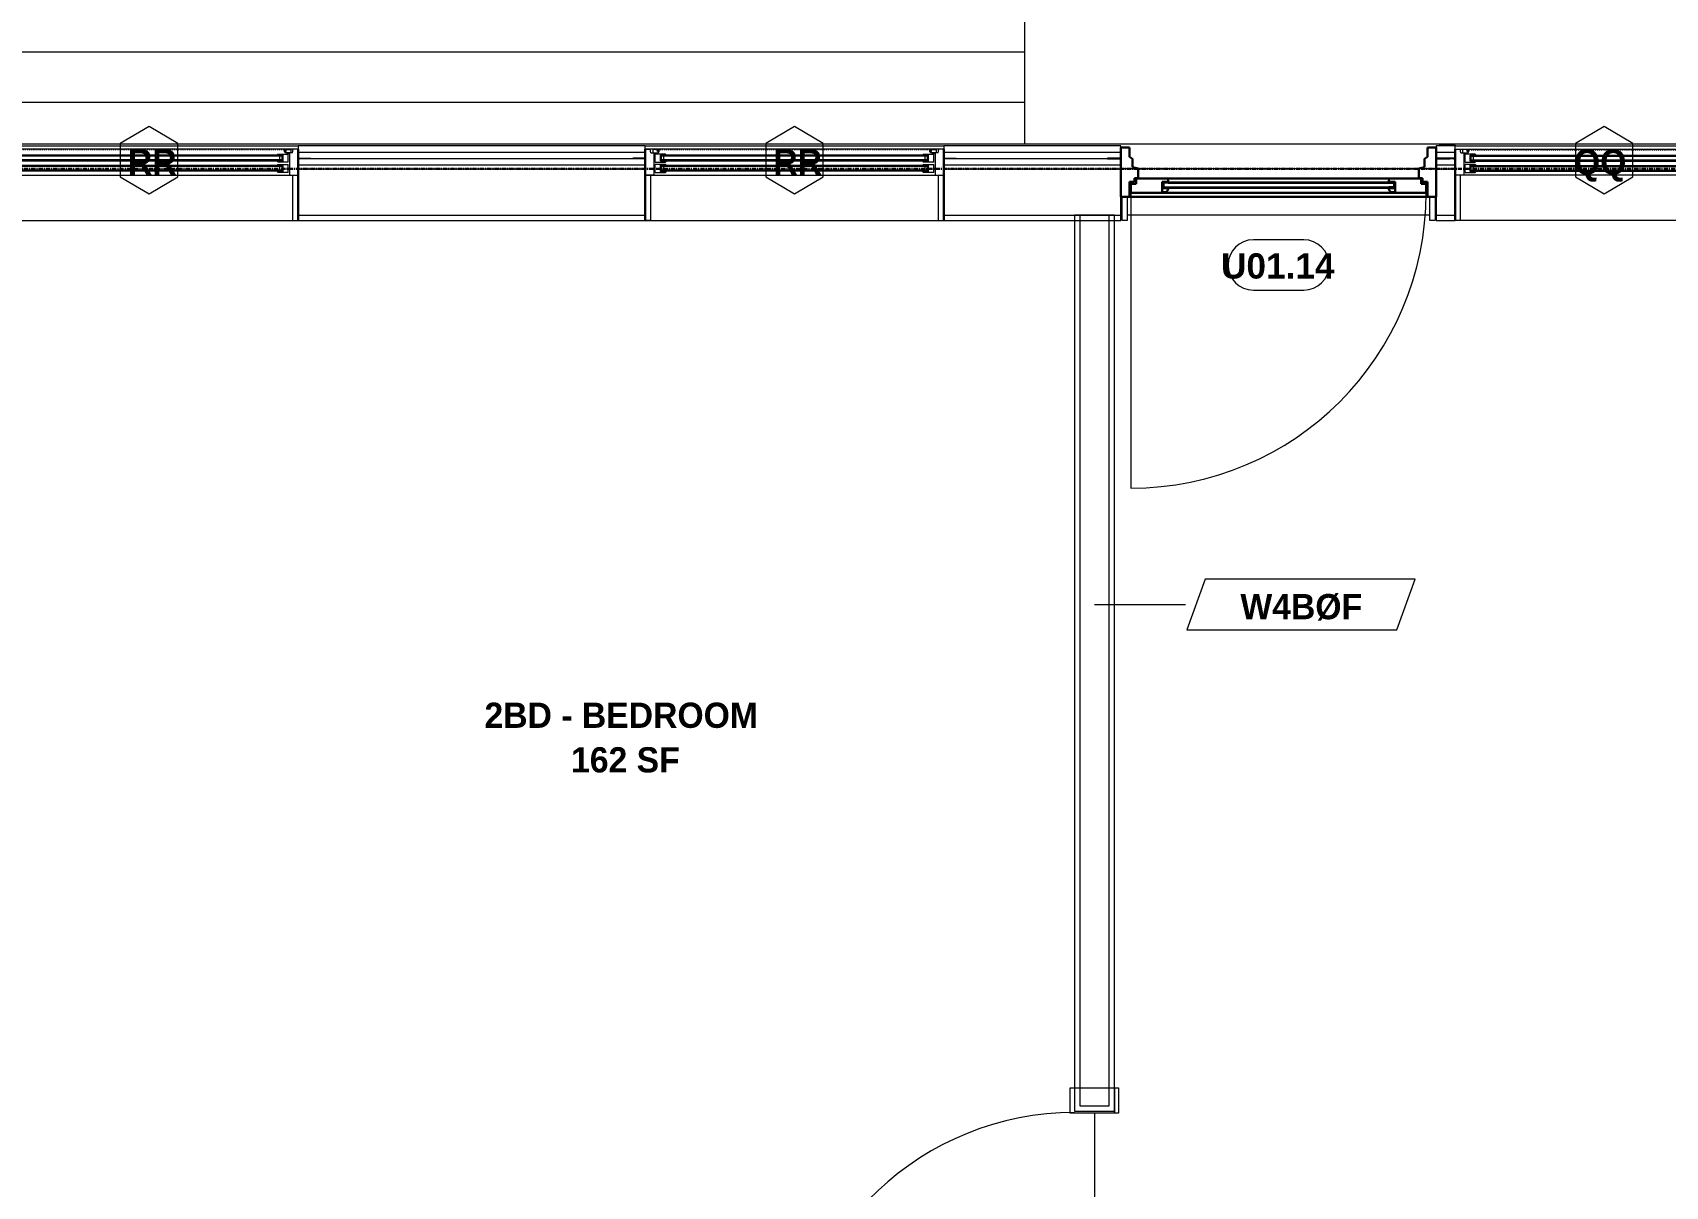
# Model space of a CAD drawing. Header units: inches. Extents: x -4058 to -1781, y 9814 to 12264.
# Drawn here: x -2479 to -2284.7, y 11966.2 to 12103.4 of the extents above; entities that cross this region are included whole.
import ezdxf

# ---------------------------------------------------------------- set-up
doc = ezdxf.new("R2010")
doc.units = ezdxf.units.IN
doc.header["$MEASUREMENT"] = 0
doc.linetypes.add('Dash', pattern=[0.25, 0.125, -0.125])
doc.linetypes.add('Grid Line 1_2_', pattern=[0.875, 0.5, -0.125, 0.125, -0.125])
for name, color, linetype, lineweight in [('0-1', 7, 'Continuous', 5), ('0-2', 7, 'Continuous', 9), ('A-AREA-IDEN', 2, 'Continuous', 9), ('A-DETL-GENF-HDLN-1', 7, 'Dash', 9), ('A-DETL-GENF-HDLN-2', 1, 'Continuous', 18), ('A-DOOR-1', 7, 'Continuous', 9), ('A-DOOR-2', 10, 'Continuous', 30), ('A-DOOR-3', 31, 'Continuous', 9), ('A-DOOR-4', 31, 'Continuous', 30), ('A-DOOR-FRAM-1', 7, 'Continuous', 9), ('A-DOOR-FRAM-2', 10, 'Continuous', 30), ('A-DOOR-GLAZ-1', 7, 'Continuous', 9), ('A-DOOR-IDEN', 31, 'Continuous', 9), ('A-FLOR-1', 7, 'Continuous', 9), ('A-FLOR-2', 192, 'Continuous', 9), ('A-GLAZ', 151, 'Continuous', 18), ('A-GLAZ-1', 10, 'Continuous', 30), ('A-GLAZ-2', 7, 'Continuous', 9), ('A-GLAZ-IDEN', 152, 'Continuous', 9), ('A-WALL', 113, 'Continuous', 18), ('A-WALL-1', 7, 'Continuous', 9), ('A-WALL-2', 250, 'Continuous', 18), ('A-WALL-3', 113, 'Continuous', 9), ('A-WALL-IDEN', 211, 'Continuous', 9), ('S-FNDN-1', 7, 'Continuous', 9), ('S-GRID-1', 1, 'Grid Line 1_2_', 30)]:
    doc.layers.add(name, color=color, linetype=linetype, lineweight=lineweight)
doc.styles.add('Arial_B', font='arialbd.ttf', dxfattribs={"height": 3})
doc.styles.add('Century Gothic_B_1', font='GOTHICB.TTF', dxfattribs={"height": 3})

# ---------------------------------------------------------------- blocks, each defined once
blk = doc.blocks.new('Window-Double_Hung-Marvin-Essential - 1-WIDE _TEMP LOWER_ ESDH3066-3454275-UNIT PLANS - 1ST FLOOR')
at = {"layer": 'A-DETL-GENF-HDLN-1'}
blk.add_line((16.1, 3.97), (-16.5, 3.97), dxfattribs=at)
at = {"layer": 'A-DETL-GENF-HDLN-2'}
for p, q in [((-17.75, 4.03), (-17.16, 4.03)), ((-17.75, 4.03), (-17.75, 0.94)), ((-17.08, 3.62), (-17.16, 4.03)), ((-16.85, 4), (-16.85, 3.62)), ((-16.3, 4), (-16.85, 4)), ((-16.3, 3.76), (-16.3, 4)), ((-16.18, 3.97), (-16.1, 3.97)), ((-16.18, 3.97), (-16.18, 3.76)), ((-16.1, 3.72), (-16.1, 3.97)), ((16.18, 3.97), (16.1, 3.97)), ((16.1, 3.72), (16.1, 3.97)), ((16.18, 3.97), (16.18, 3.76)), ((16.3, 3.76), (16.3, 4)), ((16.3, 4), (16.85, 4)), ((16.85, 4), (16.85, 3.62)), ((17.08, 3.62), (17.16, 4.03)), ((17.75, 4.03), (17.16, 4.03)), ((17.75, 4.03), (17.75, 0.94)), ((-19.25, 2.98), (-19.25, 2.94)), ((-17.75, 2.98), (-19.25, 2.98)), ((-19.25, 2.94), (-17.9, 2.94)), ((-17.9, 2.94), (-17.9, 2.83)), ((-17.9, 2.83), (-17.75, 2.83)), ((-17.08, 3.62), (-16.19, 3.62)), ((-16.38, 3.52), (-16.72, 3.52)), ((-16.72, 3.52), (-16.72, 0.94)), ((-15.34, 3.44), (-16.56, 3.44)), ((-16.56, 2.5), (-16.56, 3.44)), ((-16.56, 2.5), (-15.34, 2.5)), ((-15.34, 2.22), (-16.56, 2.22)), ((-16.56, 1.28), (-16.56, 2.22)), ((-16.38, 3.62), (-16.38, 3.52)), ((-16.18, 3.76), (-16.3, 3.76)), ((-16.19, 3.72), (-16.1, 3.72)), ((-16.19, 3.62), (-16.19, 3.72)), ((-15.94, 2.62), (-15.94, 3.34)), ((-15.94, 3.34), (-15.28, 3.34)), ((-15.28, 2.62), (-15.94, 2.62)), ((-15.94, 1.4), (-15.94, 2.12)), ((-15.94, 2.12), (-15.28, 2.12)), ((-15.84, 2.63), (-15.84, 3.32)), ((-15.84, 1.41), (-15.84, 2.1)), ((-15.54, 2.76), (-15.54, 3.2)), ((-15.54, 1.54), (-15.54, 1.98)), ((-15.34, 3.44), (-15.28, 3.38)), ((-15.34, 2.5), (-15.28, 2.56)), ((-15.34, 2.22), (-15.28, 2.16)), ((-15.28, 3.34), (-15.28, 3.38)), ((-15.28, 2.56), (-15.28, 2.62)), ((-15.28, 2.12), (-15.28, 2.16)), ((15.34, 3.44), (15.28, 3.38)), ((15.28, 3.34), (15.28, 3.38)), ((15.94, 3.34), (15.28, 3.34)), ((15.28, 2.56), (15.28, 2.62)), ((15.28, 2.62), (15.94, 2.62)), ((15.34, 2.5), (15.28, 2.56)), ((15.34, 2.22), (15.28, 2.16)), ((15.28, 2.12), (15.28, 2.16)), ((15.94, 2.12), (15.28, 2.12)), ((15.34, 3.44), (16.56, 3.44)), ((16.56, 2.5), (15.34, 2.5)), ((15.34, 2.22), (16.56, 2.22)), ((15.54, 2.76), (15.54, 3.2)), ((15.54, 1.54), (15.54, 1.98)), ((15.84, 2.63), (15.84, 3.32)), ((15.84, 1.41), (15.84, 2.1)), ((15.94, 2.62), (15.94, 3.34)), ((15.94, 1.4), (15.94, 2.12)), ((16.19, 3.72), (16.1, 3.72)), ((16.18, 3.76), (16.3, 3.76)), ((16.19, 3.62), (16.19, 3.72)), ((17.08, 3.62), (16.19, 3.62)), ((16.38, 3.62), (16.38, 3.52)), ((16.38, 3.52), (16.72, 3.52)), ((16.56, 2.5), (16.56, 3.44)), ((16.56, 1.28), (16.56, 2.22)), ((16.72, 3.52), (16.72, 0.94)), ((17.75, 2.98), (19.25, 2.98)), ((17.9, 2.83), (17.75, 2.83)), ((17.9, 2.94), (17.9, 2.83)), ((19.25, 2.94), (17.9, 2.94)), ((19.25, 2.98), (19.25, 2.94)), ((-16.72, 0.94), (-17.75, 0.94)), ((-17.13, 0.91), (-17.13, -4.44)), ((-16.56, 1.28), (-15.34, 1.28)), ((-15.28, 1.4), (-15.94, 1.4)), ((-15.34, 1.28), (-15.28, 1.34)), ((-15.28, 1.34), (-15.28, 1.4)), ((15.28, 1.34), (15.28, 1.4)), ((15.28, 1.4), (15.94, 1.4)), ((15.34, 1.28), (15.28, 1.34)), ((16.56, 1.28), (15.34, 1.28)), ((16.72, 0.94), (17.75, 0.94)), ((17.12, -4.44), (17.12, 0.91)), ((-17.13, -4.44), (-17.75, -4.44)), ((17.12, -4.44), (17.75, -4.44))]:
    blk.add_line(p, q, dxfattribs=at)
at = {"layer": 'A-GLAZ'}
for p, q in [((15.84, 3.32), (-15.84, 3.32)), ((15.84, 3.2), (-15.84, 3.2)), ((15.84, 2.76), (-15.84, 2.76)), ((15.84, 2.63), (-15.84, 2.63)), ((15.84, 2.1), (-15.84, 2.1)), ((15.84, 1.98), (-15.84, 1.98)), ((15.84, 1.54), (-15.84, 1.54)), ((15.84, 1.41), (-15.84, 1.41))]:
    blk.add_line(p, q, dxfattribs=at)
at = {"layer": 'A-GLAZ-1'}
for p, q in [((-17.75, 4.03), (-17.75, 0.94)), ((17.75, 0.94), (17.75, 4.03)), ((-17.75, 0.91), (-17.75, -4.44)), ((17.75, -4.44), (17.75, 0.91))]:
    blk.add_line(p, q, dxfattribs=at)
at = {"layer": 'A-GLAZ-2'}
for p, q in [((17.75, 4.03), (-17.75, 4.03)), ((-17.75, 0.94), (17.75, 0.94)), ((-17.75, -4.44), (17.75, -4.44))]:
    blk.add_line(p, q, dxfattribs=at)
blk = doc.blocks.new('Bayer Built Door - VISTAGRANDE FLUSH _RH_ - 37-1_2__ x 81-3_4__ - 1ST FLOOR 2-3442498-UNIT PLANS - 1ST FLOOR')
at = {"layer": 'A-DOOR-1'}
blk.add_line((17.56, 1.16), (17.56, 36.28), dxfattribs=at)
blk.add_arc((17.56, 1.16), 35.12, 90, 180, dxfattribs=at)
at = {"layer": 'A-DOOR-2'}
for p, q in [((-17.56, 0.09), (-17.56, 1.16)), ((-17.56, 1.16), (-13.13, 1.16)), ((-16.95, 0.08), (-17.56, 0.09)), ((-16.95, -0.56), (-16.95, 0.08)), ((-13.87, 1.16), (-13.87, -0.16)), ((-13.87, 1.16), (-13.87, 1.09)), ((-13.87, 1.09), (-13.36, 1.09)), ((-13.13, 0.59), (-13.87, 0.59)), ((-13.36, 1.09), (-13.16, 0.84)), ((-13.16, 0.84), (-13.13, 0.66)), ((13.12, 1.16), (-13.13, 1.16)), ((-13.13, 0.66), (-13.13, 0.59)), ((13.16, 0.84), (13.12, 0.66)), ((13.12, 0.66), (13.12, 0.59)), ((13.12, 0.59), (13.87, 0.59)), ((17.56, 1.16), (13.12, 1.16)), ((13.36, 1.09), (13.16, 0.84)), ((13.87, 1.09), (13.36, 1.09)), ((13.87, 1.16), (13.87, -0.16)), ((13.87, 1.16), (13.87, 1.09)), ((16.95, 0.08), (17.56, 0.09)), ((16.95, -0.56), (16.95, 0.08)), ((17.56, 0.09), (17.56, 1.16)), ((-16.95, -0.56), (-13.13, -0.56)), ((-13.87, -0.16), (-13.13, -0.16)), ((-13.13, -0.25), (-13.16, -0.56)), ((13.12, -0.56), (-13.13, -0.56)), ((-13.13, -0.16), (-13.13, -0.25)), ((13.12, -0.16), (13.12, -0.25)), ((13.87, -0.16), (13.12, -0.16)), ((13.12, -0.25), (13.16, -0.56)), ((16.95, -0.56), (13.12, -0.56))]:
    blk.add_line(p, q, dxfattribs=at)
at = {"layer": 'A-DOOR-FRAM-1'}
for p, q in [((-18.63, 4.44), (-18, 4.44)), ((-18.63, 1.62), (-18.63, 4.44)), ((-18, 4.44), (-18, 1.62)), ((18, 4.44), (18.62, 4.44)), ((18, 1.62), (18, 4.44)), ((18.62, 4.44), (18.62, 1.62)), ((-18, 1.62), (-18.63, 1.62)), ((18.62, 1.62), (18, 1.62))]:
    blk.add_line(p, q, dxfattribs=at)
at = {"layer": 'A-DOOR-FRAM-2'}
for p, q in [((-18.75, -4.25), (-18.75, 1.62)), ((-18.75, 1.62), (-17.72, 1.62)), ((-18.37, 1.62), (-18.75, 1.62)), ((-18.75, 1.62), (-18.63, 1.62)), ((-18, 1.62), (18, 1.62)), ((-17.72, 1.62), (-17.72, -0.16)), ((17.72, 1.62), (17.72, -0.16)), ((18.75, 1.62), (17.72, 1.62)), ((18.62, 1.62), (18.75, 1.62)), ((18.75, -4.25), (18.75, 1.62)), ((-17.72, -0.16), (-17.14, -0.16)), ((-16.69, -1.73), (-17.38, -1.89)), ((-17.38, -1.89), (-17.38, -2.89)), ((-17.14, -0.16), (-17.14, -0.59)), ((-17.14, -0.59), (-16.69, -0.59)), ((-16.69, -0.59), (-16.69, -1.73)), ((17.14, -0.59), (16.69, -0.59)), ((16.69, -0.59), (16.69, -1.73)), ((16.69, -1.73), (17.38, -1.89)), ((17.14, -0.16), (17.14, -0.59)), ((17.72, -0.16), (17.14, -0.16)), ((17.38, -1.89), (17.38, -2.89)), ((-20.38, -2.94), (-18.75, -2.94)), ((-17.38, -2.89), (-17.72, -3.13)), ((-17.72, -3.13), (-17.72, -4.25)), ((17.38, -2.89), (17.72, -3.13)), ((17.72, -3.13), (17.72, -4.25)), ((20.37, -2.94), (18.75, -2.94)), ((-18.75, -4.25), (-17.72, -4.25)), ((18.75, -4.25), (17.72, -4.25))]:
    blk.add_line(p, q, dxfattribs=at)
at = {"layer": 'A-DOOR-GLAZ-1'}
for p, q in [((-13.87, 0.44), (-13.13, 0.44)), ((-13.66, 0), (-13.66, 0.44)), ((13.12, 0.59), (-13.13, 0.59)), ((13.12, 0.44), (-13.13, 0.44)), ((13.87, 0.44), (13.12, 0.44)), ((13.66, 0), (13.66, 0.44)), ((-13.13, 0), (-13.87, 0)), ((13.12, 0), (-13.13, 0)), ((13.12, -0.16), (-13.13, -0.16)), ((13.12, 0), (13.87, 0))]:
    blk.add_line(p, q, dxfattribs=at)
blk = doc.blocks.new('Basic Wall _ 3_ XPS - ___-2578962-UNIT PLANS - 1ST FLOOR')
at = {"layer": 'S-FNDN-1'}
for p, q in [((-2632.32, 12101.1), (-2360.95, 12101.1)), ((-2632.32, 12095.13), (-2360.95, 12095.13))]:
    blk.add_line(p, q, dxfattribs=at)
blk = doc.blocks.new('Window-Double_Hung-Marvin-Essential - 1-WIDE _TEMP ALL_ ESDH3066-3454280-UNIT PLANS - 1ST FLOOR')
at = {"layer": 'A-DETL-GENF-HDLN-1'}
blk.add_line((16.1, -3.97), (-16.5, -3.97), dxfattribs=at)
at = {"layer": 'A-DETL-GENF-HDLN-2'}
for p, q in [((-17.13, 4.44), (-17.75, 4.44)), ((-17.13, -0.91), (-17.13, 4.44)), ((17.12, 4.44), (17.75, 4.44)), ((17.12, 4.44), (17.12, -0.91)), ((-16.72, -0.94), (-17.75, -0.94)), ((-17.75, -4.03), (-17.75, -0.94)), ((-16.72, -3.52), (-16.72, -0.94)), ((-16.56, -1.28), (-15.34, -1.28)), ((-16.56, -1.28), (-16.56, -2.22)), ((-15.28, -1.4), (-15.94, -1.4)), ((-15.94, -1.4), (-15.94, -2.12)), ((-15.84, -1.41), (-15.84, -2.1)), ((-15.54, -1.54), (-15.54, -1.98)), ((-15.34, -1.28), (-15.28, -1.34)), ((-15.28, -1.34), (-15.28, -1.4)), ((15.34, -1.28), (15.28, -1.34)), ((15.28, -1.34), (15.28, -1.4)), ((15.28, -1.4), (15.94, -1.4)), ((16.56, -1.28), (15.34, -1.28)), ((15.54, -1.54), (15.54, -1.98)), ((15.84, -1.41), (15.84, -2.1)), ((15.94, -1.4), (15.94, -2.12)), ((16.56, -1.28), (16.56, -2.22)), ((16.72, -3.52), (16.72, -0.94)), ((16.72, -0.94), (17.75, -0.94)), ((17.75, -4.03), (17.75, -0.94)), ((-19.25, -2.98), (-19.25, -2.94)), ((-19.25, -2.94), (-17.9, -2.94)), ((-17.75, -2.98), (-19.25, -2.98)), ((-17.9, -2.94), (-17.9, -2.83)), ((-17.9, -2.83), (-17.75, -2.83)), ((-17.08, -3.62), (-17.16, -4.03)), ((-17.08, -3.62), (-16.19, -3.62)), ((-16.85, -4), (-16.85, -3.62)), ((-16.38, -3.52), (-16.72, -3.52)), ((-15.34, -2.22), (-16.56, -2.22)), ((-16.56, -2.5), (-15.34, -2.5)), ((-16.56, -2.5), (-16.56, -3.44)), ((-15.34, -3.44), (-16.56, -3.44)), ((-16.38, -3.62), (-16.38, -3.52)), ((-16.18, -3.76), (-16.3, -3.76)), ((-16.3, -3.76), (-16.3, -4)), ((-16.19, -3.62), (-16.19, -3.72)), ((-16.19, -3.72), (-16.1, -3.72)), ((-16.18, -3.97), (-16.18, -3.76)), ((-16.1, -3.72), (-16.1, -3.97)), ((-15.94, -2.12), (-15.28, -2.12)), ((-15.28, -2.62), (-15.94, -2.62)), ((-15.94, -2.62), (-15.94, -3.34)), ((-15.94, -3.34), (-15.28, -3.34)), ((-15.84, -2.63), (-15.84, -3.32)), ((-15.54, -2.76), (-15.54, -3.2)), ((-15.34, -2.22), (-15.28, -2.16)), ((-15.34, -2.5), (-15.28, -2.56)), ((-15.34, -3.44), (-15.28, -3.38)), ((-15.28, -2.12), (-15.28, -2.16)), ((-15.28, -2.56), (-15.28, -2.62)), ((-15.28, -3.34), (-15.28, -3.38)), ((15.28, -2.12), (15.28, -2.16)), ((15.94, -2.12), (15.28, -2.12)), ((15.34, -2.22), (15.28, -2.16)), ((15.34, -2.5), (15.28, -2.56)), ((15.28, -2.56), (15.28, -2.62)), ((15.28, -2.62), (15.94, -2.62)), ((15.28, -3.34), (15.28, -3.38)), ((15.94, -3.34), (15.28, -3.34)), ((15.34, -3.44), (15.28, -3.38)), ((15.34, -2.22), (16.56, -2.22)), ((16.56, -2.5), (15.34, -2.5)), ((15.34, -3.44), (16.56, -3.44)), ((15.54, -2.76), (15.54, -3.2)), ((15.84, -2.63), (15.84, -3.32)), ((15.94, -2.62), (15.94, -3.34)), ((16.19, -3.72), (16.1, -3.72)), ((16.1, -3.72), (16.1, -3.97)), ((16.18, -3.97), (16.18, -3.76)), ((16.18, -3.76), (16.3, -3.76)), ((17.08, -3.62), (16.19, -3.62)), ((16.19, -3.62), (16.19, -3.72)), ((16.3, -3.76), (16.3, -4)), ((16.38, -3.62), (16.38, -3.52)), ((16.38, -3.52), (16.72, -3.52)), ((16.56, -2.5), (16.56, -3.44)), ((16.85, -4), (16.85, -3.62)), ((17.08, -3.62), (17.16, -4.03)), ((17.9, -2.83), (17.75, -2.83)), ((17.75, -2.98), (19.25, -2.98)), ((17.9, -2.94), (17.9, -2.83)), ((19.25, -2.94), (17.9, -2.94)), ((19.25, -2.98), (19.25, -2.94)), ((-17.75, -4.03), (-17.16, -4.03)), ((-16.3, -4), (-16.85, -4)), ((-16.18, -3.97), (-16.1, -3.97)), ((16.18, -3.97), (16.1, -3.97)), ((16.3, -4), (16.85, -4)), ((17.75, -4.03), (17.16, -4.03))]:
    blk.add_line(p, q, dxfattribs=at)
at = {"layer": 'A-GLAZ'}
for p, q in [((15.84, -1.41), (-15.84, -1.41)), ((15.84, -1.54), (-15.84, -1.54)), ((15.84, -1.98), (-15.84, -1.98)), ((15.84, -2.1), (-15.84, -2.1)), ((15.84, -2.63), (-15.84, -2.63)), ((15.84, -2.76), (-15.84, -2.76)), ((15.84, -3.2), (-15.84, -3.2)), ((15.84, -3.32), (-15.84, -3.32))]:
    blk.add_line(p, q, dxfattribs=at)
at = {"layer": 'A-GLAZ-1'}
for p, q in [((-17.75, -0.91), (-17.75, 4.44)), ((17.75, 4.44), (17.75, -0.91)), ((-17.75, -4.03), (-17.75, -0.94)), ((17.75, -0.94), (17.75, -4.03))]:
    blk.add_line(p, q, dxfattribs=at)
at = {"layer": 'A-GLAZ-2'}
for p, q in [((-17.75, 4.44), (17.75, 4.44)), ((-17.75, -0.94), (17.75, -0.94)), ((17.75, -4.03), (-17.75, -4.03)), ((17.75, -4.44), (19.62, -4.44)), ((17.75, -4.5), (17.75, -4.44)), ((19.62, -4.5), (17.75, -4.5)), ((19.62, -4.44), (19.62, -4.5))]:
    blk.add_line(p, q, dxfattribs=at)
blk = doc.blocks.new('CTR - 1st Phase - Shell_rvt-1-UNIT PLANS - 1ST FLOOR')
at = {"layer": 'A-FLOR-1'}
blk.add_line((-2360.95, 12159.19), (-2360.95, 12090.19), dxfattribs=at)
at = {"layer": 'A-WALL-1'}
for p, q in [((-2482.87, 12089.94), (-2447.37, 12089.94)), ((-2406.07, 12089.94), (-2447.37, 12089.94)), ((-2447.37, 12089.94), (-2447.37, 12089.53)), ((-2406.07, 12089.53), (-2406.07, 12089.94)), ((-2406.07, 12089.94), (-2370.57, 12089.94)), ((-2349.47, 12089.94), (-2370.57, 12089.94)), ((-2370.57, 12089.94), (-2370.57, 12089.53)), ((-2349.47, 12081.06), (-2349.47, 12089.94)), ((-2311.6, 12089.94), (-2311.97, 12089.94)), ((-2311.97, 12089.94), (-2311.97, 12081.06)), ((-2309.72, 12089.53), (-2309.72, 12089.94)), ((-2309.72, 12089.94), (-2274.22, 12089.94)), ((-2447.37, 12086.44), (-2447.37, 12086.41)), ((-2406.07, 12086.41), (-2406.07, 12086.44)), ((-2370.57, 12086.44), (-2370.57, 12086.41)), ((-2309.72, 12086.41), (-2309.72, 12086.44)), ((-2447.37, 12081.06), (-2406.07, 12081.06)), ((-2370.57, 12081.06), (-2349.47, 12081.06)), ((-2311.97, 12081.06), (-2309.72, 12081.06))]:
    blk.add_line(p, q, dxfattribs=at)
at = {"layer": 'A-WALL-2'}
for p, q in [((-2447.37, 12089.19), (-2406.07, 12089.19)), ((-2447.37, 12088.44), (-2406.07, 12088.44)), ((-2370.57, 12089.19), (-2349.47, 12089.19)), ((-2370.57, 12088.44), (-2349.47, 12088.44)), ((-2311.97, 12089.19), (-2309.72, 12089.19)), ((-2311.97, 12088.44), (-2309.72, 12088.44)), ((-2447.37, 12087.69), (-2406.07, 12087.69)), ((-2447.37, 12087.19), (-2406.07, 12087.19)), ((-2370.57, 12087.69), (-2349.47, 12087.69)), ((-2370.57, 12087.19), (-2349.47, 12087.19)), ((-2311.97, 12087.69), (-2309.72, 12087.69)), ((-2311.97, 12087.19), (-2309.72, 12087.19)), ((-2447.37, 12081.69), (-2406.07, 12081.69)), ((-2370.57, 12081.69), (-2349.47, 12081.69)), ((-2311.97, 12081.69), (-2309.72, 12081.69))]:
    blk.add_line(p, q, dxfattribs=at)
at = {"layer": 'S-FNDN-1'}
for p, q in [((-2692.57, 12090.19), (-1997.07, 12090.19)), ((-2311.97, 12087.19), (-2349.47, 12087.19))]:
    blk.add_line(p, q, dxfattribs=at)
at = {"layer": '0-2'}
for name, p in [('Basic Wall _ 3_ XPS - ___-2578962-UNIT PLANS - 1ST FLOOR', (0, 0)), ('Window-Double_Hung-Marvin-Essential - 1-WIDE _TEMP LOWER_ ESDH3066-3454275-UNIT PLANS - 1ST FLOOR', (-2465.12, 12085.5)), ('Window-Double_Hung-Marvin-Essential - 1-WIDE _TEMP LOWER_ ESDH3066-3454275-UNIT PLANS - 1ST FLOOR', (-2388.32, 12085.5))]:
    blk.add_blockref(name, p, dxfattribs=at)
at = {"layer": '0-2', "rotation": 180}
for name, p in [('Window-Double_Hung-Marvin-Essential - 1-WIDE _TEMP ALL_ ESDH3066-3454280-UNIT PLANS - 1ST FLOOR', (-2291.97, 12085.5)), ('Bayer Built Door - VISTAGRANDE FLUSH _RH_ - 37-1_2__ x 81-3_4__ - 1ST FLOOR 2-3442498-UNIT PLANS - 1ST FLOOR', (-2330.72, 12085.5))]:
    blk.add_blockref(name, p, dxfattribs=at)
blk = doc.blocks.new('CTR - 1st Phase - Structure_rvt-1-UNIT PLANS - 1ST FLOOR')
at = {"layer": 'S-GRID-1'}
blk.add_line((-1781.27, 12087.19), (-4041.78, 12087.19), dxfattribs=at)
blk = doc.blocks.new('SWING - SINGLE - FLUSH - SWING - FLUSH - 2-10 x 6-8 - PRIVACY-V37-UNIT PLANS - 1ST FLOOR')
at = {"layer": 'A-DOOR-3'}
for p, q in [((-20, 2.37), (-20, 2.87)), ((-20, 2.87), (-17, 2.87)), ((-20, 2.37), (-17, 2.37)), ((-20, -2.88), (-20, 2.37)), ((-17, 2.37), (-20, 2.37)), ((-17, 2.87), (-17, 2.37)), ((-17, 2.37), (-17, -2.88)), ((17, 2.37), (17, 2.87)), ((17, 2.87), (20, 2.87)), ((17, 2.37), (20, 2.37)), ((17, -2.88), (17, 2.37)), ((20, 2.37), (17, 2.37)), ((20, 2.87), (20, 2.37)), ((20, 2.37), (20, -2.88)), ((-17, -2.88), (-20, -2.88)), ((20, -2.88), (17, -2.88))]:
    blk.add_line(p, q, dxfattribs=at)
blk.add_arc((17, -2.38), 34.07, 180, 266.6343, dxfattribs=at)
at = {"layer": 'A-DOOR-4'}
for p, q in [((15, -2.38), (15, -36.38)), ((17, -2.38), (15, -2.38)), ((17, -2.38), (17, -36.38)), ((17, -36.38), (15, -36.38))]:
    blk.add_line(p, q, dxfattribs=at)
blk = doc.blocks.new('Wall Tag - Arch Wall-3956453-UNIT PLANS - 1ST FLOOR')
at = {"layer": 'A-WALL-IDEN'}
for p, q in [((-0.3561, 0.0937), (-0.4244, -0.0937)), ((0.4244, 0.0937), (-0.3561, 0.0937)), ((0.3561, -0.0937), (0.4244, 0.0937)), ((-0.4244, -0.0937), (0.3561, -0.0937))]:
    blk.add_line(p, q, dxfattribs=at)
blk = doc.blocks.new('Door Tag - Type Mark-2601225-UNIT PLANS - 1ST FLOOR')
at = {"layer": 'A-DOOR-IDEN'}
for p, q in [((0.09375, 0.09375), (-0.09375, 0.09375)), ((-0.09375, -0.09375), (0.09375, -0.09375))]:
    blk.add_line(p, q, dxfattribs=at)
for centre, start, end in [((-0.09375, 0), 90, 270), ((0.09375, 0), 270, 90)]:
    blk.add_arc(centre, 0.09375, start, end, dxfattribs=at)
blk = doc.blocks.new('Window Tag - ONE-4156801-UNIT PLANS - 1ST FLOOR')
at = {"layer": 'A-GLAZ-IDEN'}
for p, q in [((0, 0.125), (-0.1071, 0.0619)), ((0.107, 0.062), (0, 0.125)), ((-0.1071, 0.0619), (-0.1071, -0.0619)), ((0.107, -0.0624), (0.107, 0.062)), ((-0.1071, -0.0619), (0, -0.125)), ((0, -0.125), (0.107, -0.0624))]:
    blk.add_line(p, q, dxfattribs=at)

msp = doc.modelspace()

# ---------------------------------------------------------------- block references
at = {"layer": '0-1'}
msp.add_blockref('CTR - 1st Phase - Shell_rvt-1-UNIT PLANS - 1ST FLOOR', (0, 0), dxfattribs=at)

# ---------------------------------------------------------------- next in the draw order: linework, layer by layer
at = {"layer": 'A-FLOR-2'}
for p, q in [((-2349.35, 12081.69), (-2349.47, 12081.69)), ((-2312.72, 12081.69), (-2348.72, 12081.69)), ((-2311.97, 12081.69), (-2312.1, 12081.69)), ((-2352.62, 11974.89), (-2352.62, 11940.89))]:
    msp.add_line(p, q, dxfattribs=at)
at = {"layer": 'A-WALL'}
for p, q in [((-2354.37, 12081.69), (-2354.37, 11975.76)), ((-2350.87, 11975.76), (-2350.87, 12081.69)), ((-2354.37, 11975.76), (-2350.87, 11975.76))]:
    msp.add_line(p, q, dxfattribs=at)
at = {"layer": 'A-WALL-3'}
for p, q in [((-2350.25, 12081.69), (-2355, 12081.69)), ((-2355, 12081.69), (-2355, 11975.14)), ((-2350.25, 11975.14), (-2350.25, 12081.69)), ((-2355, 11975.14), (-2350.25, 11975.14))]:
    msp.add_line(p, q, dxfattribs=at)
at = {"layer": 'A-WALL-IDEN'}
msp.add_line((-2352.62, 12035.38), (-2341.78, 12035.38), dxfattribs=at)

# ---------------------------------------------------------------- next in the draw order: block references
at = {"layer": '0-1'}
msp.add_blockref('CTR - 1st Phase - Structure_rvt-1-UNIT PLANS - 1ST FLOOR', (0, 0), dxfattribs=at)
at = {"layer": 'A-DOOR-3', "rotation": 269.9999999999943}
msp.add_blockref('SWING - SINGLE - FLUSH - SWING - FLUSH - 2-10 x 6-8 - PRIVACY-V37-UNIT PLANS - 1ST FLOOR', (-2352.62, 11957.89), dxfattribs=at)
at = {"layer": 'A-DOOR-IDEN', "xscale": 31.99999999999999, "yscale": 31.99999999999999, "zscale": 31.99999999999999}
msp.add_blockref('Door Tag - Type Mark-2601225-UNIT PLANS - 1ST FLOOR', (-2330.72, 12075.77), dxfattribs=at)
at = {"layer": 'A-GLAZ-IDEN', "xscale": 31.99999999999999, "yscale": 31.99999999999999, "zscale": 31.99999999999999}
for p in [(-2465.12, 12088.23), (-2388.32, 12088.23), (-2291.97, 12088.23)]:
    msp.add_blockref('Window Tag - ONE-4156801-UNIT PLANS - 1ST FLOOR', p, dxfattribs=at)
at = {"layer": 'A-WALL-IDEN', "xscale": 31.99999999999999, "yscale": 31.99999999999999, "zscale": 31.99999999999999}
msp.add_blockref('Wall Tag - Arch Wall-3956453-UNIT PLANS - 1ST FLOOR', (-2328.05, 12035.38), dxfattribs=at)

# ---------------------------------------------------------------- next in the draw order: texts
at = {"layer": 'A-AREA-IDEN', "char_height": 3, "attachment_point": 1, "style": 'Century Gothic_B_1'}
for s, insert, width in [('2BD - BEDROOM', (-2425.21, 12023.71), 40.299), ('162 SF', (-2414.91, 12018.41), 15.352)]:
    msp.add_mtext(s, dxfattribs=dict(at, insert=insert, width=width))
at = {"layer": 'A-DOOR-IDEN', "insert": (-2337.57, 12077.15), "char_height": 3, "width": 16.463, "attachment_point": 1, "style": 'Arial_B'}
msp.add_mtext('U01.14', dxfattribs=at)
at = {"layer": 'A-GLAZ-IDEN', "char_height": 3, "attachment_point": 1, "style": 'Century Gothic_B_1'}
for s, insert, width in [('RR', (-2467.64, 12089.52), 6.06), ('RR', (-2390.84, 12089.52), 6.06), ('QQ', (-2295.57, 12089.52), 8.686)]:
    msp.add_mtext(s, dxfattribs=dict(at, insert=insert, width=width))
at = {"layer": 'A-WALL-IDEN', "insert": (-2335.26, 12036.63), "char_height": 3, "width": 17.372, "attachment_point": 1, "style": 'Century Gothic_B_1'}
msp.add_mtext('W4BØF', dxfattribs=at)

doc.saveas('drawing.dxf')
